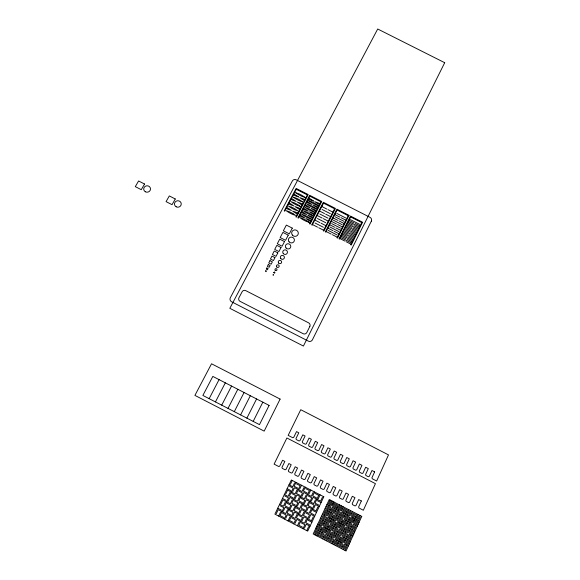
<?xml version="1.0" encoding="UTF-8"?>
<svg xmlns="http://www.w3.org/2000/svg" width="580" height="580" viewBox="0 0 580 580"><rect width="100%" height="100%" fill="white"/><g stroke="black" fill="none" stroke-linecap="round" stroke-linejoin="round"><path stroke-width="0.87" d="M344.505 539.117L342.686 543.09L335.182 539.204L333.355 543.184M349.015 529.221L347.217 533.172L339.735 529.293L337.915 533.252M353.503 519.383L351.712 523.305L344.252 519.448L342.446 523.377M341.359 548.564L343.171 544.577L339.423 542.634M342.751 548.057L344.563 544.069L348.319 546.012M347.282 538.102L349.087 534.136L352.829 536.079M351.785 528.213L353.575 524.276L357.309 526.205M356.258 518.382L358.041 514.467M343.237 549.535L345.049 545.548M347.768 539.581L349.573 535.615M352.27 529.685L354.061 525.741M356.743 519.847L358.527 515.924M344.629 549.028L346.441 545.04M349.153 539.074L350.958 535.108M353.655 529.178L355.446 525.241M358.121 519.346L359.904 515.432M345.114 550.514L346.927 546.519M351.444 536.58L349.638 540.553L342.142 536.667L340.329 540.64M355.931 526.705L354.141 530.649L346.666 526.778L344.861 530.729M360.39 516.889L358.607 520.811L351.161 516.954L349.363 520.876M335.233 544.156L337.06 540.176M339.786 534.223L341.606 530.265M344.317 524.349L346.115 520.412M348.812 514.533L350.603 510.617M335.719 545.642L337.546 541.655M342.084 531.737L340.271 535.695L332.782 531.816L330.955 535.782M346.601 521.877L344.796 525.813L337.328 521.949L335.508 525.886M351.089 512.082L349.298 515.99L341.845 512.14L340.039 516.055M352.466 511.582L350.675 515.497L354.402 517.418M340.815 542.119L342.628 538.146M345.346 532.201L347.152 528.25M349.849 522.341L351.639 518.418M342.207 541.611L344.02 537.638M346.731 531.701L348.536 527.749M351.226 521.841L353.017 517.918M332.826 536.754L334.653 532.788M337.379 526.858L339.191 522.913M341.91 517.019L343.708 513.104M335.131 534.267L333.312 538.233L325.808 534.347L323.966 538.32M339.677 524.385L337.864 528.329L330.382 524.458L328.555 528.402M344.187 514.562L342.388 518.484L334.928 514.627L333.116 518.549M331.963 543.692L333.79 539.712L330.035 537.769M346.949 513.568L348.747 509.661M333.841 544.671L335.668 540.683M338.401 534.731L340.214 530.765M342.932 524.849L344.738 520.913M347.435 515.025L349.225 511.118M324.452 539.799L326.286 535.826M329.034 529.881L330.861 525.929M333.594 520.014L335.407 516.084M338.125 510.212L339.931 506.311M325.844 539.291L327.685 535.318M330.426 529.373L332.253 525.422M334.979 519.513L336.791 515.591M339.503 509.718L341.308 505.818M326.33 540.777L328.164 536.797M332.731 526.894L330.904 530.845L323.423 526.973L321.581 530.925M337.277 517.055L335.457 520.985L327.997 517.121L326.17 521.05M341.787 507.268L339.989 511.176L332.543 507.326L330.723 511.234M343.164 506.775L341.366 510.683L345.093 512.604M331.434 537.261L333.261 533.296M335.994 527.358L337.806 523.414M340.525 517.519L342.33 513.597M322.06 532.404L323.894 528.445M326.642 522.522L328.469 518.585M331.202 512.698L333.021 508.783M323.459 531.896L325.293 527.938M328.033 522.022L329.861 518.085M332.587 512.198L334.406 508.29M325.771 529.417L323.93 533.375L316.433 529.489L314.585 533.455M330.339 519.549L328.512 523.486L321.037 519.615L319.203 523.559M334.877 509.748L333.065 513.663L325.612 509.805L323.785 513.721M322.574 538.827L324.409 534.854L320.66 532.911M337.647 508.754L339.452 504.854M328.345 503.947L330.158 500.054M315.063 534.941L316.912 530.968M319.674 525.03L321.516 521.087M324.263 515.185L326.09 511.263M328.824 505.405L330.636 501.504M316.462 534.434L318.311 530.461M321.074 524.53L322.908 520.586M325.656 514.685L327.475 510.77M330.208 504.904L332.021 501.011M316.941 535.913L318.79 531.94M323.386 522.051L321.545 526.002L317.804 524.066M327.954 512.227L326.127 516.149L322.4 514.221M332.492 502.461L330.68 506.362L326.961 504.44M333.877 501.968L332.064 505.869L335.784 507.79M304.42 528.191L306.276 524.226L310.024 526.169M309.06 518.31L310.909 514.373L314.643 516.309M313.678 508.493L315.513 504.578L319.239 506.507M318.268 498.735L320.095 494.841M306.762 530.635L308.625 526.676M313.251 516.809L311.402 520.746L303.92 516.874L302.064 520.818M317.847 507L316.013 510.915L308.553 507.058L306.704 510.973M322.422 497.256L320.595 501.149L313.156 497.299L311.322 501.192M314.527 491.963L312.692 495.849L316.404 497.771M306.262 519.31L304.406 523.261L296.916 519.375L295.046 523.334M310.894 509.486L309.046 513.409L301.578 509.545L299.715 513.467M315.491 499.713L313.657 503.614L306.211 499.764L304.362 503.665M303.014 528.692L304.877 524.733L301.129 522.79M296.916 514.467L295.046 518.411L287.557 514.533L285.679 518.476M301.571 504.658L299.708 508.573L292.248 504.709L290.377 508.631M306.196 494.907L304.348 498.8L296.909 494.95L295.046 498.851M293.639 523.834L295.51 519.883L291.769 517.94M308.973 493.928L310.815 490.049M297.388 525.777L299.258 521.819M303.913 511.973L302.057 515.903L294.582 512.031L292.704 515.968M308.538 502.186L306.689 506.093L299.236 502.236L297.38 506.144M313.135 492.456L311.3 496.342L303.869 492.492L302.02 496.386M288.013 520.92L289.899 516.968M294.582 507.137L292.712 511.067L285.237 507.196L283.352 511.125M299.236 497.372L297.373 501.272L289.927 497.415L288.057 501.323M303.862 487.657L302.013 491.536L294.582 487.693L292.726 491.572M305.247 487.171L303.405 491.042L307.117 492.964M287.571 509.632L285.686 513.561L278.212 509.689L276.312 513.626M292.255 499.837L290.384 503.745L282.924 499.887L281.039 503.795M296.902 490.1L295.046 493.986L287.607 490.143L285.737 494.029M284.265 518.977L286.157 515.033L282.409 513.09M299.686 489.121L301.535 485.25M278.646 516.07L280.539 512.125M285.251 502.309L283.373 506.231L279.64 504.296M289.935 492.558L288.064 496.451L284.338 494.522M294.582 482.864L292.726 486.736L289.014 484.815M295.974 482.372L294.118 486.243L297.83 488.164M290.406 484.322L292.269 480.458M253.185 421.385L262.841 402.172M246.884 418.137L256.585 398.946M240.591 414.888L250.328 395.727M234.298 411.648L244.071 392.5M228.012 408.4L237.822 389.282M221.719 405.159L231.565 386.055M215.441 401.911L225.323 382.836M209.155 398.67L219.073 379.617M291.588 207.161L288.492 206.081L291.174 207.937A52.526 49.51 20.4 0 0 294.865 209.815L297.961 210.902L295.271 209.039A54.194 52.65 15.5 0 0 291.588 207.161M350.378 219.617L359.832 224.431M336.813 213.425L345.673 217.935M321.74 206.465L326.823 209.054M328.005 209.648L332.993 212.186M348.892 220.284L353.981 222.872M355.163 223.474L360.158 226.012M334.747 214.499L339.837 217.087M341.018 217.688L346.006 220.233M349.24 221.872L358.701 226.693M307.059 201.47L307.088 201.485A59.675 57.906 18.6 0 1 309.01 202.507L311.859 204.45L308.611 203.283A57.674 54.099 21.9 0 1 306.646 202.326M293.349 194.851L293.371 194.858A57.645 54.034 20 0 0 295.329 195.815L298.584 196.982L295.742 195.047A59.667 57.811 14.6 0 0 293.813 194.024M322.089 209.474L330.353 213.686M347.754 222.539L352.85 225.134M354.032 225.736L359.027 228.281M335.095 216.804L343.962 221.321M348.094 224.134L357.57 228.955M319.421 210.96L324.51 213.549M325.692 214.15L330.687 216.695M333.021 217.884L338.111 220.472M339.293 221.082L344.295 223.619M346.615 224.801L351.712 227.396M352.894 227.998L357.896 230.543M305.305 204.841L305.326 204.849A59.747 58.036 18.3 0 1 307.255 205.878L310.104 207.821L306.849 206.654A57.739 54.223 21.8 0 1 304.892 205.697M346.956 226.403L356.432 231.224M291.428 198.483L291.45 198.498A59.762 57.986 14.1 0 1 293.379 199.52L296.22 201.463L292.965 200.296A57.732 54.194 19.9 0 1 291.008 199.339M333.362 220.19L342.243 224.714M319.761 213.984L328.048 218.196M345.47 227.07L350.574 229.665M351.755 230.267L356.758 232.819M331.289 221.277L336.385 223.873M337.575 224.475L342.577 227.019M345.81 228.672L355.293 233.501M317.093 215.47L322.19 218.065M323.372 218.667L328.374 221.212M344.324 229.339L349.428 231.935M350.617 232.544L355.62 235.088M331.637 223.59L340.525 228.114M344.665 230.942L354.155 235.777M317.434 218.5L325.728 222.72M329.556 224.67L334.66 227.273M335.842 227.875L340.851 230.427M343.179 231.608L348.283 234.211M349.472 234.82L354.481 237.372M301.774 211.599L301.803 211.606A59.892 58.312 17.8 0 1 303.731 212.635L306.588 214.585L303.325 213.411A57.869 54.469 21.7 0 1 301.361 212.454M343.519 233.218L353.017 238.054M329.897 226.99L338.8 231.529M314.759 219.994L319.863 222.597M321.044 223.198L326.054 225.75M342.026 233.885L347.144 236.488M348.326 237.097L353.343 239.649M327.816 228.078L332.927 230.68M334.109 231.289L339.126 233.841M342.374 235.494L351.879 240.338M315.092 223.032L323.401 227.266M340.88 236.169L345.992 238.771M347.181 239.38L352.205 241.932M328.157 230.405L337.067 234.944M341.221 237.778L350.733 242.621M312.417 224.532L317.528 227.135M318.71 227.744L323.727 230.296M326.076 231.493L331.187 234.102M332.376 234.704L337.393 237.263M339.728 238.452L344.846 241.062M346.035 241.664L351.06 244.224M296.438 483.822L300.15 485.736L296.445 493.5L300.157 495.421M305.711 488.614L309.423 490.535L305.74 498.307L309.459 500.236M314.991 493.413L318.71 495.334L315.041 503.121L318.768 505.049M334.356 503.425L338.067 505.347L334.45 513.162L338.176 515.091M343.65 508.232L347.369 510.153L343.773 517.984L347.5 519.912M352.945 513.039L356.671 514.967L353.097 522.805L356.823 524.74M332.971 503.918L336.69 505.84M342.265 508.725L345.992 510.654M351.567 513.539L355.293 515.461M333.449 505.376L337.168 507.297M342.751 510.183L346.47 512.111M352.053 514.996L355.779 516.925M289.478 486.257L293.19 488.179L289.464 495.958L293.183 497.887M298.765 491.064L302.477 492.986L298.772 500.779L302.499 502.7M308.052 495.871L311.772 497.792L308.089 505.593L311.815 507.529M317.347 500.678L321.066 502.599M327.439 505.898L331.158 507.819L327.519 515.656L331.252 517.585M336.741 510.712L340.467 512.633L336.849 520.485L340.583 522.413M346.05 515.526L349.776 517.454L346.18 525.313L349.914 527.249M355.366 520.347L359.092 522.275M326.047 506.391L329.774 508.319M335.356 511.205L339.082 513.133M344.672 516.026L348.399 517.947M353.988 520.84L357.715 522.768M326.525 507.848L330.252 509.776M335.834 512.669L339.561 514.591M345.151 517.483L348.885 519.412M354.474 522.304L358.201 524.24M287.151 488.686L290.863 490.615M325.141 508.341L328.867 510.269M291.791 493.522L295.51 495.443L291.784 503.251L295.51 505.18M301.092 498.329L304.819 500.257L301.107 508.08L304.841 510.009M310.401 503.15L314.128 505.071L310.438 512.909L314.171 514.844M329.817 513.191L333.543 515.12L329.904 522.986L333.645 524.922M339.14 518.02L342.867 519.948L339.249 527.822L342.99 529.758M348.464 522.841L352.198 524.777L348.602 532.665L352.343 534.601M328.432 513.691L332.159 515.62M337.756 518.52L341.482 520.448M347.079 523.341L350.813 525.277M328.904 515.156L332.637 517.085M338.234 519.985L341.968 521.913M347.565 524.813L351.299 526.741M284.802 495.98L288.528 497.908L284.773 505.731L288.507 507.667M294.118 500.801L297.844 502.729L294.111 510.567L297.844 512.502M303.434 505.622L307.161 507.551L303.456 515.402L307.19 517.338M312.758 510.451L316.484 512.379M322.871 515.685L326.605 517.614L322.944 525.495L326.685 527.438M332.202 520.514L335.943 522.449L332.296 530.345L336.045 532.28M341.54 525.35L345.281 527.285L341.663 535.195L345.404 537.131M350.885 530.185L354.626 532.121M321.48 516.186L325.213 518.114M330.817 521.014L334.551 522.95M340.156 525.85L343.896 527.785M349.501 530.686L353.242 532.621M321.958 517.65L325.692 519.586M331.296 522.486L335.03 524.422M340.641 527.322L344.375 529.257M349.986 532.164L353.727 534.1M282.46 498.423L286.187 500.351M320.566 518.15L324.3 520.086M287.114 503.273L290.848 505.209L287.093 513.061L290.834 515.004M296.445 508.109L300.179 510.037L296.445 517.911L300.193 519.847M305.783 512.938L309.517 514.873L305.805 522.754L309.553 524.697M325.25 523.022L328.99 524.958L325.329 532.868L329.077 534.811M334.602 527.865L338.343 529.801L334.704 537.725L338.452 539.668M343.954 532.708L347.703 534.644L344.078 542.583L347.833 544.526M323.857 523.523L327.599 525.458M333.21 528.365L336.951 530.301M342.57 533.208L346.311 535.151M324.336 524.994L328.077 526.93M333.688 529.837L337.437 531.78M343.048 534.688L346.796 536.623M280.096 505.76L283.837 507.696L280.06 515.562L283.801 517.505M289.442 510.596L293.175 512.532L289.42 520.419L293.168 522.362M298.787 515.439L302.521 517.375L298.794 525.277L302.543 527.22M308.132 520.282L311.873 522.217M318.282 525.538L322.023 527.474L318.34 535.405L322.096 537.348M327.642 530.381L331.39 532.324L327.722 540.27L331.477 542.213M337.009 535.231L340.757 537.174L337.111 545.135L340.873 547.078M346.376 540.089L350.124 542.032M316.883 526.038L320.631 527.981M326.25 530.889L329.991 532.832M335.617 535.739L339.365 537.682M344.984 540.596L348.739 542.539M317.361 527.51L321.102 529.453M326.728 532.367L330.469 534.303M336.095 537.218L339.844 539.161M345.47 542.075L349.225 544.018M277.748 508.218L281.488 510.153M315.962 528.017L319.711 529.961M319.261 533.419L323.017 535.362M328.642 538.276L332.398 540.219M338.024 543.141L341.779 545.084M319.739 534.898L323.495 536.841M329.121 539.755L332.876 541.705M338.51 544.62L342.265 546.57M292.9 213.556L295.59 215.426L292.487 214.339A52.606 49.663 20.3 0 1 288.796 212.454L286.107 210.649L289.21 211.678A54.281 52.816 15 0 1 292.9 213.556M299.584 215.847A57.935 54.6 21.7 0 0 301.556 216.804L304.819 217.979L301.962 216.028A59.965 58.45 17.4 0 0 300.027 214.999M310.75 221.531A58.892 55.499 23.4 0 1 308.799 220.501L305.928 218.537L309.205 219.719A60.972 59.493 21.5 0 1 311.185 220.683M312.504 218.131A58.906 55.448 23.4 0 1 310.561 217.101L307.69 215.144L310.967 216.318A60.9 59.356 21.7 0 1 312.946 217.282M303.123 209.068A57.804 54.346 21.8 0 0 305.087 210.032L308.35 211.2L305.493 209.249A59.82 58.174 18.1 0 0 303.565 208.227M314.258 214.738A58.754 55.245 23.5 0 1 312.315 213.708L309.452 211.816L312.721 212.932A60.828 59.211 21.8 0 1 314.701 213.897M316.013 211.359A58.776 55.194 23.5 0 1 314.07 210.33L311.206 208.38L314.476 209.554A60.755 59.073 21.9 0 1 316.448 210.511M317.76 207.981A58.703 55.064 23.5 0 1 315.817 206.951L312.954 205.008L316.223 206.175A60.682 58.935 22.1 0 1 318.195 207.14M308.4 198.969A57.608 53.976 21.9 0 0 310.358 199.919L313.606 201.086L310.764 199.15A59.602 57.768 18.8 0 0 308.843 198.128M319.5 204.617A58.551 54.861 23.5 0 1 317.564 203.587L314.708 201.644L317.963 202.811A60.61 58.79 22.2 0 1 319.935 203.776M286.252 208.336A57.913 54.527 19.6 0 0 288.224 209.3L291.486 210.468L288.63 208.517A59.965 58.348 12.8 0 0 286.701 207.495M288.637 203.834A57.819 54.361 19.7 0 0 290.602 204.791L293.857 205.958L291.008 204.015A59.863 58.167 13.5 0 0 289.079 202.986M273.564 274.927L272.89 274.906L273.564 274.956M273.774 272.52C274.971 274.898 275.551 270.403 273.774 272.52M361.768 516.389L346.057 551L313.185 533.962L329.23 499.568L361.768 516.389M361.354 500.961L358.607 506.978L358.94 507.978L363.348 510.255L375.434 483.655L286.904 437.98L274.108 464.13L278.719 466.516L279.676 466.182L282.569 460.252L284.852 461.434L281.967 467.364L282.286 468.35L285.048 469.786L286.005 469.452L288.883 463.522L291.204 464.718L288.325 470.655L288.644 471.641L291.385 473.055L292.334 472.722L295.198 466.784L297.555 467.995L294.691 473.94L295.01 474.933L297.728 476.339L298.685 476.006L301.542 470.054L303.92 471.286L301.071 477.238L301.39 478.232L304.087 479.624L305.036 479.29L307.879 473.331L310.293 474.578L307.458 480.537L307.777 481.53L310.452 482.915L311.409 482.582L314.237 476.615L316.687 477.884L313.86 483.85L314.179 484.844L316.796 486.192L317.746 485.859L320.566 479.885L323.046 481.168L320.232 487.142L320.559 488.135L323.154 489.476L324.104 489.143L326.91 483.162L329.425 484.467L326.62 490.441L326.946 491.441L329.512 492.768L330.462 492.427L333.261 486.446L335.805 487.758L333.014 493.747L333.34 494.747L335.878 496.052L336.828 495.719L339.612 489.723L342.193 491.057L339.409 497.053L339.742 498.053L342.243 499.344L343.193 499.01L345.963 493.007L348.573 494.356L345.81 500.359L346.137 501.359L348.609 502.635L349.559 502.295L352.321 496.291L354.967 497.662L352.205 503.665L352.538 504.665L354.982 505.927L355.924 505.586L358.679 499.576L361.354 500.961M374.629 471.873L371.932 477.775L372.266 478.761L376.637 481.016L388.498 454.894L300.737 409.705L288.173 435.384L292.748 437.74L293.69 437.422L296.525 431.6L298.787 432.767L295.959 438.589L296.279 439.56L299.019 440.981L299.962 440.655L302.789 434.833L305.087 436.015L302.267 441.844L302.579 442.815L305.298 444.215L306.24 443.896L309.053 438.06L311.38 439.263L308.575 445.099L308.894 446.071L311.59 447.463L312.533 447.137L315.332 441.3L317.695 442.518L314.896 448.362L315.215 449.333L317.883 450.711L318.826 450.385L321.617 444.541L324.01 445.774L321.226 451.624L321.545 452.603L324.198 453.966L325.141 453.64L327.918 447.789L330.346 449.043L327.57 454.894L327.896 455.873L330.484 457.214L331.426 456.888L334.196 451.022L336.654 452.291L333.892 458.157L334.211 459.135L336.791 460.462L337.727 460.136L340.482 454.271L342.976 455.554L340.221 461.426L340.547 462.405L343.092 463.717L344.034 463.384L346.775 457.511L349.298 458.816L346.564 464.689L346.891 465.675L349.399 466.973L350.342 466.639L353.075 460.759L355.627 462.079L352.901 467.959L353.227 468.945L355.714 470.221L356.649 469.894L359.368 464.007L361.956 465.341L359.245 471.236L359.571 472.214L362.021 473.483L362.957 473.149L365.668 467.255L368.293 468.604L365.589 474.505L365.915 475.491L368.336 476.738L369.271 476.405L371.976 470.503L374.629 471.873M323.807 496.763L307.704 531.12L274.906 514.126L291.341 479.979L323.807 496.763M371.345 221.168L312.424 339.8A3.088 3.038 49.8 0 1 308.328 341.12L231.652 301.796A3.074 3.023 -0.2 0 1 230.347 297.707L292.342 180.989A2.951 2.798 18 0 1 296.286 179.851L369.96 217.311A2.958 2.806 31.5 0 1 371.345 221.168M444.7 62.705L303.412 346.064L229.825 308.306L377.703 29L444.7 62.705M280.111 399.084L264.168 431.121L194.916 395.386L211.54 363.776L280.111 399.084M269.106 405.398L259.477 424.64L202.877 395.429L212.831 376.405L269.106 405.398M309.814 326.489L306.798 332.529A2.74 2.697 45.5 0 1 303.151 333.696L240.127 301.382A2.733 2.69 3.9 0 1 238.96 297.75L242.106 291.791A2.726 2.683 6.2 0 1 245.782 290.652L308.589 322.835A2.733 2.69 43.2 0 1 309.814 326.489M361.753 222.604L350.675 244.774L351.204 245.05L362.601 222.242L350.494 216.079L339.01 238.837L339.51 239.09L350.675 216.963L361.753 222.604M349.022 215.332L337.524 238.075L336.994 237.807L348.174 215.695L337.103 210.061L325.837 232.123L325.344 231.869L336.929 209.177L349.022 215.332M334.602 208.786L323.321 230.84L323.857 231.108L335.45 208.43L323.364 202.282L311.677 224.902L312.178 225.156L323.538 203.16L334.602 208.786M320.892 201.811L309.517 223.8L310.046 224.076L321.748 201.456L309.669 195.308L297.881 217.87L298.381 218.131L309.836 196.185L320.892 201.811M269.976 260.637L268.75 262.972L271.157 264.204L272.382 261.863L269.976 260.637M268.279 264.589L267.358 266.343L269.171 267.271L270.091 265.517L268.279 264.589M266.894 267.967L266.278 269.142L267.481 269.758L268.098 268.583L266.894 267.967M265.807 270.766L265.502 271.353L266.104 271.665L266.416 271.07L265.807 270.766M307.342 194.916L295.865 216.847L296.394 217.116L308.197 194.561L296.133 188.42L284.236 210.924L284.736 211.178L296.293 189.298L307.342 194.916M297.844 213.172L297.402 214.02A58.856 55.433 21.3 0 1 295.459 212.983L292.595 211.084L295.865 212.207A60.951 59.406 16.5 0 1 297.844 213.172M300.208 208.655L299.766 209.503A58.769 55.267 21.4 0 1 297.823 208.466L294.959 206.574L298.236 207.691A60.856 59.225 16.9 0 1 300.208 208.655M302.564 204.16L302.122 205.001A58.667 55.086 21.5 0 1 300.186 203.971L297.322 202.021L300.592 203.196A60.755 59.037 17.4 0 1 302.564 204.16M304.913 199.672L304.471 200.513A58.587 54.926 21.6 0 1 302.535 199.484L299.679 197.591L302.941 198.708A60.748 58.942 17.8 0 1 304.913 199.672M274.971 257.643L273.448 260.558L270.439 259.021L271.962 256.106L274.971 257.643M277.856 252.851L276.029 256.345L272.426 254.497L274.26 251.017L277.856 252.851M281.039 247.5L278.915 251.553L274.717 249.414L276.841 245.362L281.039 247.5M284.505 241.592L282.09 246.21L277.305 243.767L279.719 239.149L284.505 241.592M288.26 235.132L285.556 240.308L280.176 237.561L282.888 232.399L288.26 235.132M292.298 228.136L289.304 233.856L283.344 230.811L286.346 225.098L292.298 228.136M175.276 198.983L172.042 204.675L166.069 201.623L169.316 195.938L175.276 198.983M144.558 184.019L141.259 189.682L135.299 186.63L138.598 180.982L144.558 184.019M309.234 222.379L306.131 221.292A52.62 49.699 22.4 0 1 302.441 219.407L299.744 217.536L302.847 218.624A54.281 52.874 19.7 0 1 306.537 220.509L309.234 222.379M316.26 208.814L313.171 207.734A52.381 49.249 22.6 0 1 309.488 205.864L306.805 204.008L309.894 205.088A54.02 52.381 20.5 0 1 313.57 206.958L316.26 208.814M314.512 212.193L311.416 211.113A52.439 49.358 22.6 0 1 307.733 209.235L305.051 207.379L308.139 208.459A54.085 52.505 20.3 0 1 311.822 210.337L314.512 212.193M312.758 215.579L309.662 214.499A52.497 49.474 22.5 0 1 305.972 212.621L303.289 210.815L306.378 211.838A54.15 52.628 20.1 0 1 310.061 213.715L312.758 215.579M310.996 218.972L307.9 217.892A52.562 49.59 22.5 0 1 304.21 216.006L301.513 214.143L304.616 215.231A54.215 52.751 19.9 0 1 308.306 217.108L310.996 218.972M318 205.45L314.918 204.37A52.316 49.133 22.7 0 1 311.243 202.493L308.56 200.644L311.649 201.724A53.955 52.258 20.6 0 1 315.317 203.594L318 205.45M302.673 201.905L299.584 200.825A52.359 49.206 20.6 0 1 295.909 198.947L293.233 197.149L296.315 198.179A54.02 52.323 16.4 0 1 299.99 200.049L302.673 201.905M300.324 206.393L297.228 205.313A52.447 49.358 20.5 0 1 293.545 203.435L290.863 201.579L293.958 202.659A54.107 52.483 16 0 1 297.634 204.537L300.324 206.393M305.022 197.425L301.941 196.344A52.28 49.061 20.7 0 1 298.265 194.474L295.59 192.683L298.671 193.706A53.933 52.156 16.8 0 1 302.339 195.576L305.022 197.425M145.384 191.784A3.408 3.212 -5 0 0 150.51 188.979A3.408 3.212 -5 0 0 145.421 186.216A3.408 3.212 -5 0 0 145.384 191.784M176.168 206.785A3.393 3.233 -2.2 0 0 181.257 203.957A3.393 3.233 -2.2 0 0 176.153 201.188A3.393 3.233 -2.2 0 0 176.168 206.785M275.195 270.258A1.015 0.993 18.6 0 0 276.928 270.012A1.015 0.993 18.6 0 0 275.819 268.656A1.015 0.993 18.6 0 0 275.195 270.258M276.762 266.945A1.356 1.319 18.8 0 0 279.074 266.619A1.356 1.319 18.8 0 0 277.602 264.813A1.356 1.319 18.8 0 0 276.762 266.945M278.632 263.052A1.689 1.646 19.1 0 0 281.517 262.646A1.689 1.646 19.1 0 0 279.676 260.398A1.689 1.646 19.1 0 0 278.632 263.052M280.807 258.586A2.023 1.965 19.5 0 0 284.258 258.107A2.023 1.965 19.5 0 0 282.047 255.417A2.023 1.965 19.5 0 0 280.807 258.586M283.272 253.561A2.356 2.291 19.8 0 0 287.288 253.003A2.356 2.291 19.8 0 0 284.715 249.871A2.356 2.291 19.8 0 0 283.272 253.561M286.034 247.964A2.69 2.603 20.1 0 0 290.616 247.334A2.69 2.603 20.1 0 0 287.68 243.767A2.69 2.603 20.1 0 0 286.034 247.964M289.079 241.824A3.023 2.914 20.4 0 0 294.219 241.113A3.023 2.914 20.4 0 0 290.921 237.118A3.023 2.914 20.4 0 0 289.079 241.824M292.414 235.125A3.349 3.226 20.6 0 0 298.113 234.349A3.349 3.226 20.6 0 0 294.451 229.926A3.349 3.226 20.6 0 0 292.414 235.125"/></g></svg>
